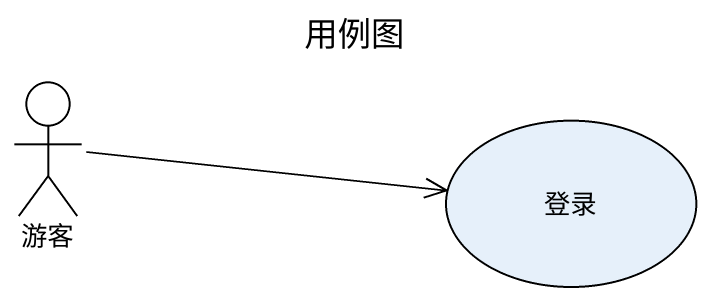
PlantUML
@startuml
title 用例图
actor 游客
usecase 登录
游客 -right-> 登录
@enduml
